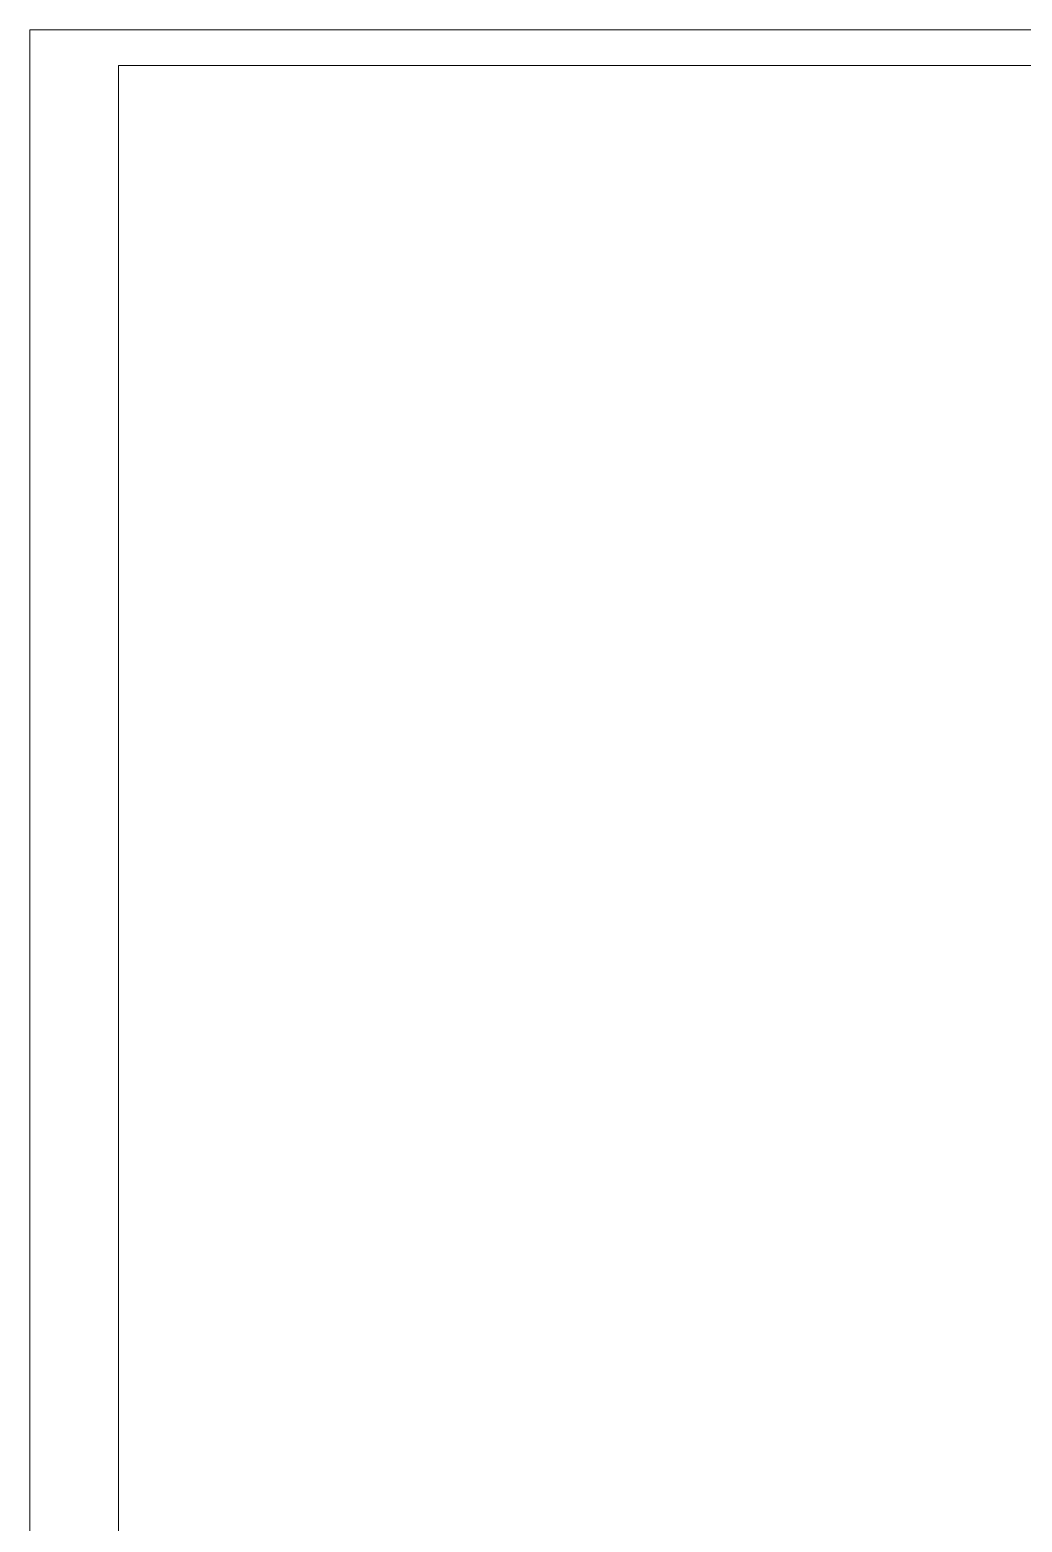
# Model space of a CAD drawing. Header units: metres. Extents: x 0 to 1189, y 0 to 841.
# Drawn here: x 0 to 279.8, y 420.5 to 841 of the extents above; entities that cross this region are included whole.
import ezdxf

# ---------------------------------------------------------------- set-up
doc = ezdxf.new("R2010")
doc.units = ezdxf.units.M
doc.layers.add('FRAME', color=7, linetype='CONTINUOUS', lineweight=13)

msp = doc.modelspace()

# ---------------------------------------------------------------- linework, layer by layer
at = {"layer": 'FRAME'}
for points in [[(0, 0), (1189, 0), (1189, 841), (0, 841)], [(25, 10), (1179, 10), (1179, 831), (25, 831)]]:
    msp.add_lwpolyline(points, close=True, dxfattribs=at)

doc.saveas('drawing.dxf')
